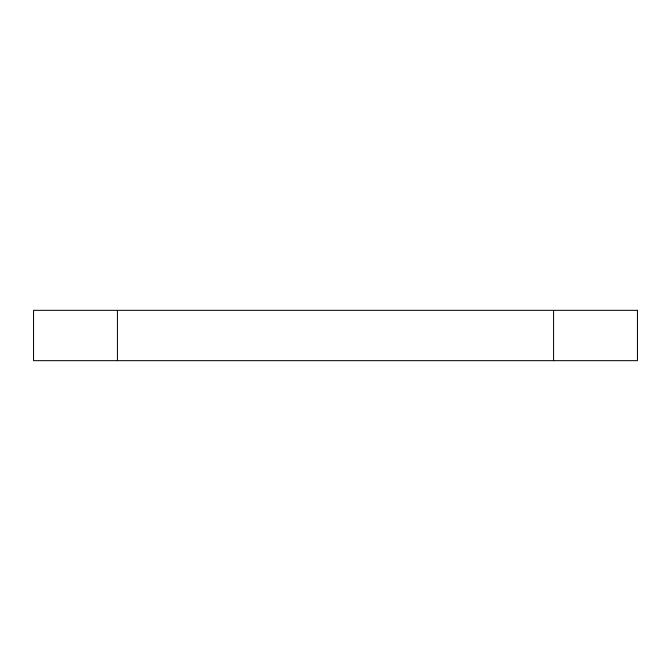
<?xml version="1.0" encoding="UTF-8"?>
<svg xmlns="http://www.w3.org/2000/svg" width="671" height="671" viewBox="0 0 671 671"><rect width="100%" height="100%" fill="white"/><g stroke="black" fill="none" stroke-linecap="round" stroke-linejoin="round"><path stroke-width="1.01" d="M553.575 310.337L553.575 360.663M117.425 310.337L117.425 360.663M637.45 310.337L33.55 310.337L33.55 360.663L637.45 360.663L637.45 310.337"/></g></svg>
